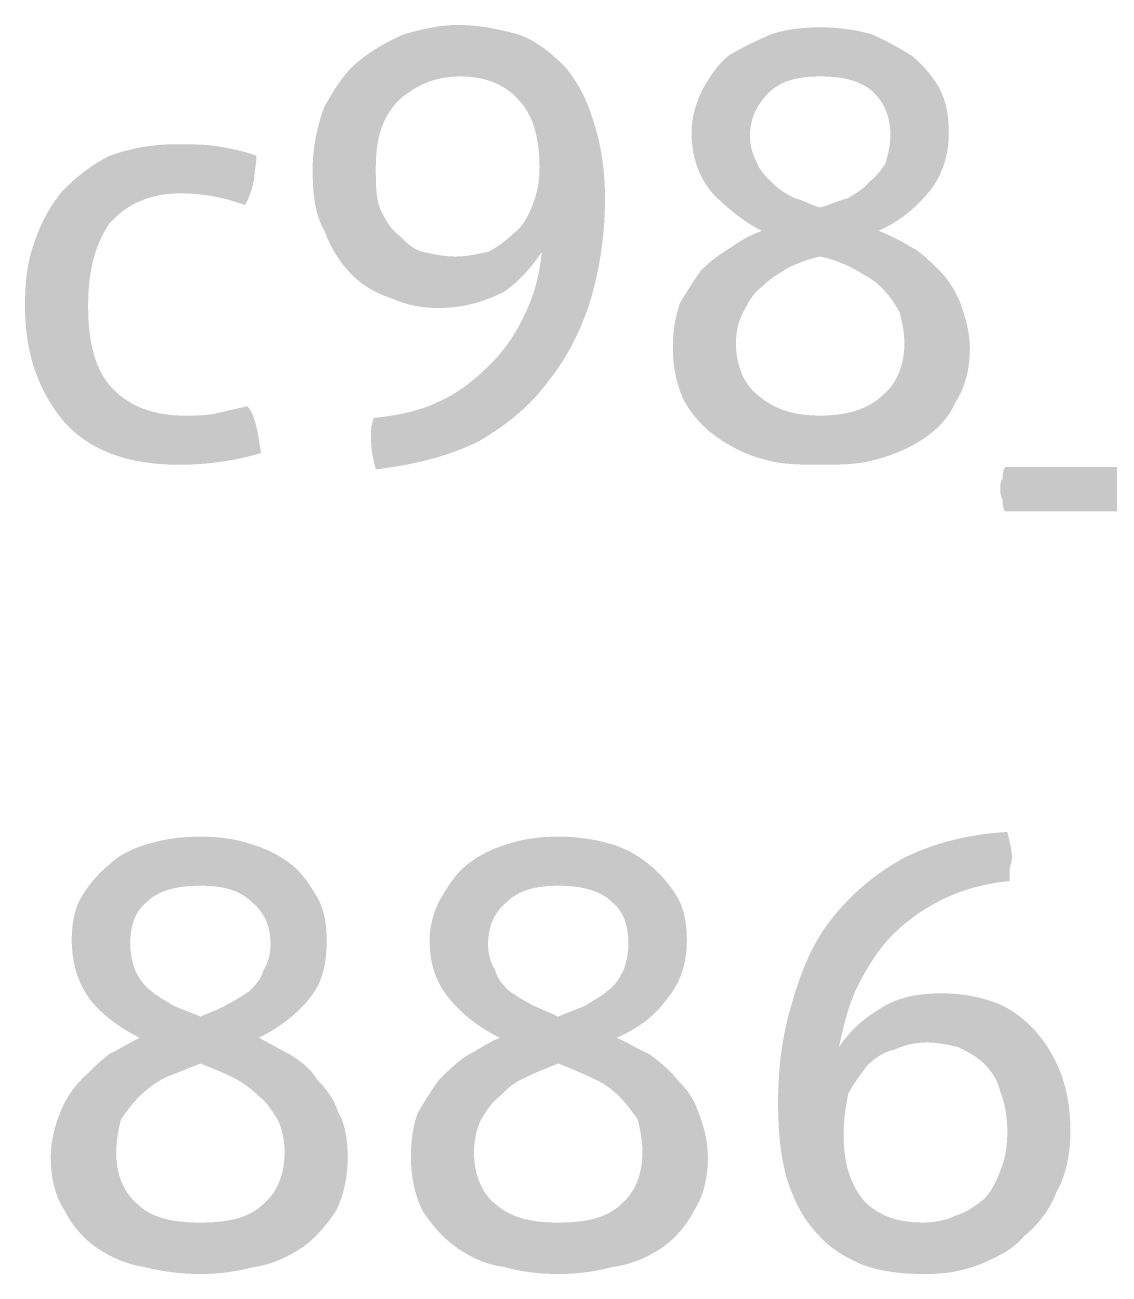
# Model space of a CAD drawing. Header units: millimetres. Extents: x 50 to 239, y 17 to 185.
# Drawn here: x 145.37 to 153.04, y 29.15 to 37.99 of the extents above; entities that cross this region are included whole.
import ezdxf

# ---------------------------------------------------------------- set-up
doc = ezdxf.new("R2010")
doc.units = ezdxf.units.MM
doc.header["$MEASUREMENT"] = 0
doc.layers.get('0').update_dxf_attribs({"linetype": 'CONTINUOUS'})

msp = doc.modelspace()

# ---------------------------------------------------------------- hatches: boundary and pattern name
at = {"true_color": 0x000007}
h = msp.add_hatch(color=0, dxfattribs=at)
edge = h.paths.add_edge_path()
edge.add_spline(control_points=[(149.4732, 36.7615), (149.4732, 36.5133), (149.4401, 36.2817), (149.3739, 36.05), (149.3739, 36.05), (149.3077, 35.8349), (149.2084, 35.6363), (149.0761, 35.4708), (149.0761, 35.4708), (148.9437, 35.2888), (148.7782, 35.1564), (148.5796, 35.0406), (148.5796, 35.0406), (148.3811, 34.9413), (148.1329, 34.8751), (147.8516, 34.842), (147.8516, 34.842), (147.835, 34.9082), (147.8185, 34.9744), (147.8185, 35.0406), (147.8185, 35.0406), (147.8185, 35.0737), (147.8185, 35.0903), (147.8185, 35.1233), (147.8185, 35.1233), (147.8185, 35.1564), (147.835, 35.1895), (147.835, 35.2061), (147.835, 35.2061), (148.0005, 35.2226), (148.166, 35.2557), (148.2983, 35.3219), (148.2983, 35.3219), (148.4473, 35.3881), (148.5631, 35.4874), (148.6624, 35.5867), (148.6624, 35.5867), (148.7617, 35.686), (148.8444, 35.8018), (148.9106, 35.9507), (148.9106, 35.9507), (148.9768, 36.0831), (149.0099, 36.232), (149.0264, 36.381), (149.0264, 36.381), (148.9602, 36.2817), (148.8775, 36.1824), (148.7617, 36.0996), (148.7617, 36.0996), (148.6293, 36.0335), (148.4804, 35.9838), (148.2983, 35.9838), (148.2983, 35.9838), (148.1825, 35.9838), (148.0832, 36.0004), (147.9674, 36.05), (147.9674, 36.05), (147.8681, 36.0831), (147.7688, 36.1327), (147.6861, 36.2155), (147.6861, 36.2155), (147.6033, 36.2982), (147.5372, 36.3975), (147.4875, 36.5299), (147.4875, 36.5299), (147.4213, 36.6457), (147.4048, 36.7946), (147.4048, 36.9601), (147.4048, 36.9601), (147.4048, 37.1256), (147.4379, 37.2745), (147.4875, 37.4069), (147.4875, 37.4069), (147.5537, 37.5227), (147.6199, 37.6386), (147.7192, 37.7213), (147.7192, 37.7213), (147.8185, 37.804), (147.9343, 37.8702), (148.0501, 37.9199), (148.0501, 37.9199), (148.166, 37.953), (148.2983, 37.9861), (148.4307, 37.9861), (148.4307, 37.9861), (148.5962, 37.9861), (148.7286, 37.953), (148.8609, 37.9199), (148.8609, 37.9199), (148.9933, 37.8702), (149.0926, 37.7875), (149.1919, 37.6882), (149.1919, 37.6882), (149.2746, 37.5889), (149.3408, 37.4731), (149.3905, 37.3076), (149.3905, 37.3076), (149.4401, 37.1587), (149.4732, 36.9767), (149.4732, 36.7615)], knot_values=[0, 0, 0, 0, 0.01, 0.01, 0.01, 0.01, 0.02, 0.02, 0.02, 0.02, 0.03, 0.03, 0.03, 0.03, 0.04, 0.04, 0.04, 0.04, 0.05, 0.05, 0.05, 0.05, 0.06, 0.06, 0.06, 0.06, 0.07, 0.07, 0.07, 0.07, 0.08, 0.08, 0.08, 0.08, 0.09, 0.09, 0.09, 0.09, 0.1, 0.1, 0.1, 0.1, 0.11, 0.11, 0.11, 0.11, 0.12, 0.12, 0.12, 0.12, 0.13, 0.13, 0.13, 0.13, 0.14, 0.14, 0.14, 0.14, 0.15, 0.15, 0.15, 0.15, 0.16, 0.16, 0.16, 0.16, 0.17, 0.17, 0.17, 0.17, 0.18, 0.18, 0.18, 0.18, 0.19, 0.19, 0.19, 0.19, 0.2, 0.2, 0.2, 0.2, 0.21, 0.21, 0.21, 0.21, 0.22, 0.22, 0.22, 0.22, 0.23, 0.23, 0.23, 0.23, 0.24, 0.24, 0.24, 0.24, 1, 1, 1, 1], degree=3, periodic=0)
edge = h.paths.add_edge_path()
edge.add_spline(control_points=[(148.4142, 36.3479), (148.4969, 36.3479), (148.5631, 36.3644), (148.6458, 36.381), (148.6458, 36.381), (148.712, 36.4141), (148.7782, 36.4637), (148.8279, 36.5133), (148.8279, 36.5133), (148.894, 36.563), (148.9271, 36.6292), (148.9602, 36.7119), (148.9602, 36.7119), (148.9933, 36.7946), (149.0099, 36.8774), (149.0099, 36.9767), (149.0099, 36.9767), (149.0099, 37.1918), (148.9602, 37.3573), (148.8609, 37.4565), (148.8609, 37.4565), (148.7617, 37.5724), (148.6127, 37.622), (148.4473, 37.622), (148.4473, 37.622), (148.2652, 37.622), (148.1329, 37.5558), (148.017, 37.4565), (148.017, 37.4565), (147.9012, 37.3407), (147.8516, 37.1918), (147.8516, 36.9767), (147.8516, 36.9767), (147.8516, 36.8608), (147.8516, 36.7615), (147.8846, 36.6788), (147.8846, 36.6788), (147.9177, 36.6126), (147.9508, 36.5464), (148.017, 36.4968), (148.017, 36.4968), (148.0667, 36.4471), (148.1163, 36.3975), (148.1825, 36.381), (148.1825, 36.381), (148.2652, 36.3644), (148.3314, 36.3479), (148.4142, 36.3479)], knot_values=[0, 0, 0, 0, 0.020833, 0.020833, 0.020833, 0.020833, 0.041667, 0.041667, 0.041667, 0.041667, 0.0625, 0.0625, 0.0625, 0.0625, 0.083333, 0.083333, 0.083333, 0.083333, 0.104167, 0.104167, 0.104167, 0.104167, 0.125, 0.125, 0.125, 0.125, 0.145833, 0.145833, 0.145833, 0.145833, 0.166667, 0.166667, 0.166667, 0.166667, 0.1875, 0.1875, 0.1875, 0.1875, 0.208333, 0.208333, 0.208333, 0.208333, 0.229167, 0.229167, 0.229167, 0.229167, 1, 1, 1, 1], degree=3, periodic=0)
h = msp.add_hatch(color=0, dxfattribs=at)
edge = h.paths.add_edge_path()
edge.add_spline(control_points=[(151.4093, 36.5299), (151.492, 36.4968), (151.5582, 36.4637), (151.6409, 36.4141), (151.6409, 36.4141), (151.7071, 36.381), (151.7733, 36.3148), (151.8395, 36.2486), (151.8395, 36.2486), (151.9057, 36.1824), (151.9553, 36.0996), (151.9884, 36.0169), (151.9884, 36.0169), (152.0215, 35.9176), (152.0546, 35.8183), (152.0546, 35.7025), (152.0546, 35.7025), (152.0546, 35.5536), (152.0215, 35.4212), (151.9553, 35.3219), (151.9553, 35.3219), (151.9057, 35.2061), (151.8229, 35.1233), (151.7237, 35.0572), (151.7237, 35.0572), (151.6244, 34.991), (151.5085, 34.9413), (151.3762, 34.9082), (151.3762, 34.9082), (151.2603, 34.8751), (151.128, 34.8751), (150.9956, 34.8751), (150.9956, 34.8751), (150.8632, 34.8751), (150.7308, 34.8751), (150.615, 34.9082), (150.615, 34.9082), (150.4826, 34.9413), (150.3833, 34.991), (150.284, 35.0572), (150.284, 35.0572), (150.1847, 35.1233), (150.102, 35.2061), (150.0358, 35.3219), (150.0358, 35.3219), (149.9862, 35.4212), (149.9531, 35.5536), (149.9531, 35.7025), (149.9531, 35.7025), (149.9531, 35.8183), (149.9696, 35.9176), (150.0027, 36.0169), (150.0027, 36.0169), (150.0524, 36.0996), (150.102, 36.1824), (150.1517, 36.2486), (150.1517, 36.2486), (150.2178, 36.3148), (150.284, 36.3644), (150.3668, 36.4141), (150.3668, 36.4141), (150.433, 36.4637), (150.4991, 36.4968), (150.5819, 36.5299), (150.5819, 36.5299), (150.4495, 36.5961), (150.3337, 36.6954), (150.2344, 36.7946), (150.2344, 36.7946), (150.1351, 36.9105), (150.0855, 37.0594), (150.0855, 37.2249), (150.0855, 37.2249), (150.0855, 37.3407), (150.1186, 37.44), (150.1682, 37.5393), (150.1682, 37.5393), (150.2178, 37.622), (150.2675, 37.7048), (150.3502, 37.7709), (150.3502, 37.7709), (150.433, 37.8206), (150.5322, 37.8702), (150.6481, 37.9199), (150.6481, 37.9199), (150.7474, 37.953), (150.8632, 37.9695), (150.9956, 37.9695), (150.9956, 37.9695), (151.128, 37.9695), (151.2438, 37.953), (151.3596, 37.9199), (151.3596, 37.9199), (151.4754, 37.8702), (151.5582, 37.8206), (151.6409, 37.7709), (151.6409, 37.7709), (151.7237, 37.7048), (151.7898, 37.622), (151.8395, 37.5393), (151.8395, 37.5393), (151.8891, 37.44), (151.9057, 37.3407), (151.9057, 37.2249), (151.9057, 37.2249), (151.9057, 37.0594), (151.856, 36.9105), (151.7568, 36.7946), (151.7568, 36.7946), (151.674, 36.6954), (151.5582, 36.5961), (151.4093, 36.5299)], knot_values=[0, 0, 0, 0, 0.008929, 0.008929, 0.008929, 0.008929, 0.017857, 0.017857, 0.017857, 0.017857, 0.026786, 0.026786, 0.026786, 0.026786, 0.035714, 0.035714, 0.035714, 0.035714, 0.044643, 0.044643, 0.044643, 0.044643, 0.053571, 0.053571, 0.053571, 0.053571, 0.0625, 0.0625, 0.0625, 0.0625, 0.071429, 0.071429, 0.071429, 0.071429, 0.080357, 0.080357, 0.080357, 0.080357, 0.089286, 0.089286, 0.089286, 0.089286, 0.098214, 0.098214, 0.098214, 0.098214, 0.107143, 0.107143, 0.107143, 0.107143, 0.116071, 0.116071, 0.116071, 0.116071, 0.125, 0.125, 0.125, 0.125, 0.133929, 0.133929, 0.133929, 0.133929, 0.142857, 0.142857, 0.142857, 0.142857, 0.151786, 0.151786, 0.151786, 0.151786, 0.160714, 0.160714, 0.160714, 0.160714, 0.169643, 0.169643, 0.169643, 0.169643, 0.178571, 0.178571, 0.178571, 0.178571, 0.1875, 0.1875, 0.1875, 0.1875, 0.196429, 0.196429, 0.196429, 0.196429, 0.205357, 0.205357, 0.205357, 0.205357, 0.214286, 0.214286, 0.214286, 0.214286, 0.223214, 0.223214, 0.223214, 0.223214, 0.232143, 0.232143, 0.232143, 0.232143, 0.241071, 0.241071, 0.241071, 0.241071, 1, 1, 1, 1], degree=3, periodic=0)
edge = h.paths.add_edge_path()
edge.add_spline(control_points=[(150.9956, 36.3479), (150.9128, 36.3313), (150.8301, 36.2982), (150.7639, 36.2651), (150.7639, 36.2651), (150.6812, 36.2155), (150.6315, 36.1824), (150.5819, 36.1327), (150.5819, 36.1327), (150.5157, 36.0831), (150.4826, 36.0169), (150.4495, 35.9507), (150.4495, 35.9507), (150.4164, 35.8845), (150.3999, 35.8183), (150.3999, 35.7356), (150.3999, 35.7356), (150.3999, 35.5867), (150.4495, 35.4543), (150.5488, 35.3716), (150.5488, 35.3716), (150.6646, 35.2723), (150.797, 35.2226), (150.9956, 35.2226), (150.9956, 35.2226), (151.1941, 35.2226), (151.3431, 35.2723), (151.4424, 35.3716), (151.4424, 35.3716), (151.5416, 35.4543), (151.5913, 35.5867), (151.5913, 35.7356), (151.5913, 35.7356), (151.5913, 35.8183), (151.5747, 35.8845), (151.5582, 35.9507), (151.5582, 35.9507), (151.5251, 36.0169), (151.4754, 36.0831), (151.4258, 36.1327), (151.4258, 36.1327), (151.3762, 36.1824), (151.31, 36.2155), (151.2272, 36.2651), (151.2272, 36.2651), (151.161, 36.2982), (151.0783, 36.3313), (150.9956, 36.3479)], knot_values=[0, 0, 0, 0, 0.020833, 0.020833, 0.020833, 0.020833, 0.041667, 0.041667, 0.041667, 0.041667, 0.0625, 0.0625, 0.0625, 0.0625, 0.083333, 0.083333, 0.083333, 0.083333, 0.104167, 0.104167, 0.104167, 0.104167, 0.125, 0.125, 0.125, 0.125, 0.145833, 0.145833, 0.145833, 0.145833, 0.166667, 0.166667, 0.166667, 0.166667, 0.1875, 0.1875, 0.1875, 0.1875, 0.208333, 0.208333, 0.208333, 0.208333, 0.229167, 0.229167, 0.229167, 0.229167, 1, 1, 1, 1], degree=3, periodic=0)
edge = h.paths.add_edge_path()
edge.add_spline(control_points=[(150.9956, 36.6954), (151.0618, 36.7119), (151.128, 36.745), (151.1941, 36.7615), (151.1941, 36.7615), (151.2438, 36.7946), (151.31, 36.8277), (151.3431, 36.8774), (151.3431, 36.8774), (151.3927, 36.9105), (151.4258, 36.9601), (151.4589, 37.0098), (151.4589, 37.0098), (151.4754, 37.0759), (151.492, 37.1256), (151.492, 37.2083), (151.492, 37.2083), (151.492, 37.3242), (151.4589, 37.4234), (151.3762, 37.5062), (151.3762, 37.5062), (151.2934, 37.5889), (151.161, 37.622), (150.9956, 37.622), (150.9956, 37.622), (150.8301, 37.622), (150.7143, 37.5889), (150.6315, 37.5062), (150.6315, 37.5062), (150.5488, 37.4234), (150.4991, 37.3242), (150.4991, 37.2083), (150.4991, 37.2083), (150.4991, 37.1256), (150.5157, 37.0759), (150.5488, 37.0098), (150.5488, 37.0098), (150.5653, 36.9601), (150.615, 36.9105), (150.6481, 36.8774), (150.6481, 36.8774), (150.6977, 36.8277), (150.7474, 36.7946), (150.8135, 36.7615), (150.8135, 36.7615), (150.8797, 36.745), (150.9294, 36.7119), (150.9956, 36.6954)], knot_values=[0, 0, 0, 0, 0.020833, 0.020833, 0.020833, 0.020833, 0.041667, 0.041667, 0.041667, 0.041667, 0.0625, 0.0625, 0.0625, 0.0625, 0.083333, 0.083333, 0.083333, 0.083333, 0.104167, 0.104167, 0.104167, 0.104167, 0.125, 0.125, 0.125, 0.125, 0.145833, 0.145833, 0.145833, 0.145833, 0.166667, 0.166667, 0.166667, 0.166667, 0.1875, 0.1875, 0.1875, 0.1875, 0.208333, 0.208333, 0.208333, 0.208333, 0.229167, 0.229167, 0.229167, 0.229167, 1, 1, 1, 1], degree=3, periodic=0)
h = msp.add_hatch(color=0, dxfattribs=at)
edge = h.paths.add_edge_path()
edge.add_spline(control_points=[(146.9414, 35.2888), (146.9745, 35.2557), (146.9911, 35.2061), (147.0076, 35.1399), (147.0076, 35.1399), (147.0242, 35.0903), (147.0242, 35.0241), (147.0407, 34.9579), (147.0407, 34.9579), (146.8753, 34.9082), (146.6767, 34.8751), (146.4616, 34.8751), (146.4616, 34.8751), (146.0975, 34.8751), (145.8328, 34.9744), (145.6507, 35.173), (145.6507, 35.173), (145.4687, 35.3881), (145.3694, 35.6529), (145.3694, 36.0004), (145.3694, 36.0004), (145.3694, 36.1658), (145.386, 36.3148), (145.4356, 36.4471), (145.4356, 36.4471), (145.4853, 36.5961), (145.5515, 36.7119), (145.6342, 36.8112), (145.6342, 36.8112), (145.7335, 36.9105), (145.8328, 36.9932), (145.9651, 37.0594), (145.9651, 37.0594), (146.0975, 37.109), (146.263, 37.1421), (146.4285, 37.1421), (146.4285, 37.1421), (146.5443, 37.1421), (146.6601, 37.1421), (146.7429, 37.1256), (146.7429, 37.1256), (146.8422, 37.109), (146.9249, 37.0925), (147.0076, 37.0594), (147.0076, 37.0594), (147.0076, 37.0098), (146.9911, 36.9436), (146.9911, 36.8939), (146.9911, 36.8939), (146.9745, 36.8277), (146.958, 36.7615), (146.9249, 36.7119), (146.9249, 36.7119), (146.7925, 36.7615), (146.6436, 36.7946), (146.4616, 36.7946), (146.4616, 36.7946), (146.2465, 36.7946), (146.081, 36.7119), (145.9651, 36.5795), (145.9651, 36.5795), (145.8659, 36.4306), (145.8162, 36.2486), (145.8162, 36.0004), (145.8162, 36.0004), (145.8162, 35.7356), (145.8659, 35.537), (145.9982, 35.4047), (145.9982, 35.4047), (146.1141, 35.2888), (146.2795, 35.2226), (146.4947, 35.2226), (146.4947, 35.2226), (146.5774, 35.2226), (146.6601, 35.2226), (146.7263, 35.2392), (146.7263, 35.2392), (146.7925, 35.2557), (146.8753, 35.2723), (146.9414, 35.2888)], knot_values=[0, 0, 0, 0, 0.0125, 0.0125, 0.0125, 0.0125, 0.025, 0.025, 0.025, 0.025, 0.0375, 0.0375, 0.0375, 0.0375, 0.05, 0.05, 0.05, 0.05, 0.0625, 0.0625, 0.0625, 0.0625, 0.075, 0.075, 0.075, 0.075, 0.0875, 0.0875, 0.0875, 0.0875, 0.1, 0.1, 0.1, 0.1, 0.1125, 0.1125, 0.1125, 0.1125, 0.125, 0.125, 0.125, 0.125, 0.1375, 0.1375, 0.1375, 0.1375, 0.15, 0.15, 0.15, 0.15, 0.1625, 0.1625, 0.1625, 0.1625, 0.175, 0.175, 0.175, 0.175, 0.1875, 0.1875, 0.1875, 0.1875, 0.2, 0.2, 0.2, 0.2, 0.2125, 0.2125, 0.2125, 0.2125, 0.225, 0.225, 0.225, 0.225, 0.2375, 0.2375, 0.2375, 0.2375, 1, 1, 1, 1], degree=3, periodic=0)
h = msp.add_hatch(color=0, dxfattribs=at)
edge = h.paths.add_edge_path()
edge.add_spline(control_points=[(154.3878, 34.8586), (154.4043, 34.8089), (154.4043, 34.7593), (154.4043, 34.6931), (154.4043, 34.6931), (154.4043, 34.6435), (154.4043, 34.5938), (154.3878, 34.5442)], knot_values=[0, 0, 0, 0, 0.125, 0.125, 0.125, 0.125, 1, 1, 1, 1], degree=3, periodic=0)
edge.add_line((154.3878, 34.5442), (152.3028, 34.5442))
edge.add_spline(control_points=[(152.3028, 34.5442), (152.2863, 34.5773), (152.2863, 34.5938), (152.2863, 34.6269), (152.2863, 34.6269), (152.2697, 34.66), (152.2697, 34.6766), (152.2697, 34.7097), (152.2697, 34.7097), (152.2697, 34.7262), (152.2697, 34.7593), (152.2863, 34.7759), (152.2863, 34.7759), (152.2863, 34.8089), (152.2863, 34.8255), (152.3028, 34.8586)], knot_values=[0, 0, 0, 0, 0.0625, 0.0625, 0.0625, 0.0625, 0.125, 0.125, 0.125, 0.125, 0.1875, 0.1875, 0.1875, 0.1875, 1, 1, 1, 1], degree=3, periodic=0)
edge.add_line((152.3028, 34.8586), (154.3878, 34.8586))
h = msp.add_hatch(color=0, dxfattribs=at)
edge = h.paths.add_edge_path()
edge.add_spline(control_points=[(150.6977, 30.3742), (150.6977, 30.6224), (150.7308, 30.8541), (150.797, 31.0692), (150.797, 31.0692), (150.8632, 31.3009), (150.9459, 31.4995), (151.0783, 31.6649), (151.0783, 31.6649), (151.2107, 31.8304), (151.3762, 31.9793), (151.5913, 32.0952), (151.5913, 32.0952), (151.7898, 32.1944), (152.0381, 32.2606), (152.3194, 32.2772), (152.3194, 32.2772), (152.3359, 32.211), (152.3525, 32.1448), (152.3525, 32.0952), (152.3525, 32.0952), (152.3525, 32.0621), (152.3359, 32.029), (152.3359, 32.0124), (152.3359, 32.0124), (152.3359, 31.9793), (152.3359, 31.9462), (152.3359, 31.9297), (152.3359, 31.9297), (152.1539, 31.9131), (151.9884, 31.8635), (151.856, 31.7973), (151.856, 31.7973), (151.7237, 31.7311), (151.6078, 31.6484), (151.5085, 31.5491), (151.5085, 31.5491), (151.4093, 31.4498), (151.3265, 31.3174), (151.2603, 31.1851), (151.2603, 31.1851), (151.1941, 31.0527), (151.161, 30.9037), (151.128, 30.7548), (151.128, 30.7548), (151.1941, 30.8541), (151.2934, 30.9534), (151.4093, 31.0196), (151.4093, 31.0196), (151.5251, 31.1023), (151.674, 31.1354), (151.856, 31.1354), (151.856, 31.1354), (151.9719, 31.1354), (152.0877, 31.1189), (152.187, 31.0858), (152.187, 31.0858), (152.3028, 31.0527), (152.4021, 30.9865), (152.4848, 30.9037), (152.4848, 30.9037), (152.5676, 30.821), (152.6338, 30.7217), (152.6834, 30.6059), (152.6834, 30.6059), (152.7331, 30.4901), (152.7661, 30.3411), (152.7661, 30.1591), (152.7661, 30.1591), (152.7661, 29.9936), (152.7331, 29.8447), (152.6669, 29.7289), (152.6669, 29.7289), (152.6172, 29.5965), (152.5345, 29.4972), (152.4352, 29.4145), (152.4352, 29.4145), (152.3525, 29.3152), (152.2366, 29.2655), (152.1208, 29.2159), (152.1208, 29.2159), (151.9884, 29.1663), (151.8726, 29.1497), (151.7402, 29.1497), (151.7402, 29.1497), (151.5747, 29.1497), (151.4258, 29.1663), (151.2934, 29.2159), (151.2934, 29.2159), (151.1776, 29.2655), (151.0618, 29.3317), (150.979, 29.431), (150.979, 29.431), (150.8797, 29.5303), (150.8135, 29.6627), (150.7639, 29.8116), (150.7639, 29.8116), (150.7143, 29.9771), (150.6977, 30.1591), (150.6977, 30.3742)], knot_values=[0, 0, 0, 0, 0.01, 0.01, 0.01, 0.01, 0.02, 0.02, 0.02, 0.02, 0.03, 0.03, 0.03, 0.03, 0.04, 0.04, 0.04, 0.04, 0.05, 0.05, 0.05, 0.05, 0.06, 0.06, 0.06, 0.06, 0.07, 0.07, 0.07, 0.07, 0.08, 0.08, 0.08, 0.08, 0.09, 0.09, 0.09, 0.09, 0.1, 0.1, 0.1, 0.1, 0.11, 0.11, 0.11, 0.11, 0.12, 0.12, 0.12, 0.12, 0.13, 0.13, 0.13, 0.13, 0.14, 0.14, 0.14, 0.14, 0.15, 0.15, 0.15, 0.15, 0.16, 0.16, 0.16, 0.16, 0.17, 0.17, 0.17, 0.17, 0.18, 0.18, 0.18, 0.18, 0.19, 0.19, 0.19, 0.19, 0.2, 0.2, 0.2, 0.2, 0.21, 0.21, 0.21, 0.21, 0.22, 0.22, 0.22, 0.22, 0.23, 0.23, 0.23, 0.23, 0.24, 0.24, 0.24, 0.24, 1, 1, 1, 1], degree=3, periodic=0)
edge = h.paths.add_edge_path()
edge.add_spline(control_points=[(151.7568, 30.7879), (151.674, 30.7879), (151.5913, 30.7714), (151.5251, 30.7383), (151.5251, 30.7383), (151.4424, 30.7217), (151.3762, 30.6721), (151.3265, 30.6224), (151.3265, 30.6224), (151.2769, 30.5562), (151.2272, 30.4901), (151.1941, 30.4239), (151.1941, 30.4239), (151.1776, 30.3411), (151.161, 30.2418), (151.161, 30.1426), (151.161, 30.1426), (151.161, 29.9274), (151.2107, 29.7785), (151.31, 29.6627), (151.31, 29.6627), (151.4093, 29.5634), (151.5416, 29.5138), (151.7237, 29.5138), (151.7237, 29.5138), (151.8064, 29.5138), (151.8891, 29.5303), (151.9553, 29.5634), (151.9553, 29.5634), (152.0215, 29.5799), (152.0877, 29.6296), (152.1539, 29.6792), (152.1539, 29.6792), (152.2035, 29.7289), (152.2366, 29.7951), (152.2697, 29.8778), (152.2697, 29.8778), (152.3028, 29.9605), (152.3194, 30.0433), (152.3194, 30.1591), (152.3194, 30.1591), (152.3194, 30.2584), (152.3028, 30.3577), (152.2697, 30.4404), (152.2697, 30.4404), (152.2532, 30.5232), (152.2035, 30.5893), (152.1539, 30.639), (152.1539, 30.639), (152.1043, 30.6886), (152.0381, 30.7217), (151.9719, 30.7548), (151.9719, 30.7548), (151.9057, 30.7714), (151.8229, 30.7879), (151.7568, 30.7879)], knot_values=[0, 0, 0, 0, 0.017857, 0.017857, 0.017857, 0.017857, 0.035714, 0.035714, 0.035714, 0.035714, 0.053571, 0.053571, 0.053571, 0.053571, 0.071429, 0.071429, 0.071429, 0.071429, 0.089286, 0.089286, 0.089286, 0.089286, 0.107143, 0.107143, 0.107143, 0.107143, 0.125, 0.125, 0.125, 0.125, 0.142857, 0.142857, 0.142857, 0.142857, 0.160714, 0.160714, 0.160714, 0.160714, 0.178571, 0.178571, 0.178571, 0.178571, 0.196429, 0.196429, 0.196429, 0.196429, 0.214286, 0.214286, 0.214286, 0.214286, 0.232143, 0.232143, 0.232143, 0.232143, 1, 1, 1, 1], degree=3, periodic=0)
h = msp.add_hatch(color=0, dxfattribs=at)
edge = h.paths.add_edge_path()
edge.add_spline(control_points=[(147.0242, 30.821), (147.0904, 30.7879), (147.1731, 30.7383), (147.2393, 30.7052), (147.2393, 30.7052), (147.322, 30.6555), (147.3882, 30.6059), (147.4379, 30.5232), (147.4379, 30.5232), (147.5041, 30.457), (147.5537, 30.3908), (147.5868, 30.2915), (147.5868, 30.2915), (147.6364, 30.2088), (147.653, 30.0929), (147.653, 29.9771), (147.653, 29.9771), (147.653, 29.8282), (147.6199, 29.6958), (147.5702, 29.5965), (147.5702, 29.5965), (147.5041, 29.4972), (147.4213, 29.3979), (147.322, 29.3317), (147.322, 29.3317), (147.2228, 29.2655), (147.1069, 29.2159), (146.9911, 29.1994), (146.9911, 29.1994), (146.8587, 29.1663), (146.7429, 29.1497), (146.6105, 29.1497), (146.6105, 29.1497), (146.4781, 29.1497), (146.3457, 29.1663), (146.2134, 29.1994), (146.2134, 29.1994), (146.0975, 29.2159), (145.9817, 29.2655), (145.8824, 29.3317), (145.8824, 29.3317), (145.7831, 29.3979), (145.7004, 29.4972), (145.6507, 29.5965), (145.6507, 29.5965), (145.5846, 29.6958), (145.5515, 29.8282), (145.5515, 29.9771), (145.5515, 29.9771), (145.5515, 30.0929), (145.5846, 30.2088), (145.6176, 30.2915), (145.6176, 30.2915), (145.6507, 30.3742), (145.7004, 30.457), (145.7666, 30.5232), (145.7666, 30.5232), (145.8328, 30.5893), (145.899, 30.6555), (145.9651, 30.7052), (145.9651, 30.7052), (146.0313, 30.7383), (146.1141, 30.7879), (146.1803, 30.821), (146.1803, 30.821), (146.0479, 30.8872), (145.932, 30.9699), (145.8328, 31.0858), (145.8328, 31.0858), (145.75, 31.2016), (145.7004, 31.334), (145.7004, 31.516), (145.7004, 31.516), (145.7004, 31.6153), (145.7169, 31.7311), (145.7666, 31.8139), (145.7666, 31.8139), (145.8162, 31.8966), (145.8824, 31.9793), (145.9651, 32.0455), (145.9651, 32.0455), (146.0313, 32.1117), (146.1306, 32.1614), (146.2465, 32.1944), (146.2465, 32.1944), (146.3623, 32.2275), (146.4781, 32.2441), (146.6105, 32.2441), (146.6105, 32.2441), (146.7429, 32.2441), (146.8587, 32.2275), (146.958, 32.1944), (146.958, 32.1944), (147.0738, 32.1614), (147.1731, 32.1117), (147.2558, 32.0455), (147.2558, 32.0455), (147.3386, 31.9793), (147.3882, 31.8966), (147.4379, 31.8139), (147.4379, 31.8139), (147.4875, 31.7311), (147.5041, 31.6153), (147.5041, 31.516), (147.5041, 31.516), (147.5041, 31.334), (147.471, 31.2016), (147.3717, 31.0858), (147.3717, 31.0858), (147.2724, 30.9699), (147.1566, 30.8872), (147.0242, 30.821)], knot_values=[0, 0, 0, 0, 0.008929, 0.008929, 0.008929, 0.008929, 0.017857, 0.017857, 0.017857, 0.017857, 0.026786, 0.026786, 0.026786, 0.026786, 0.035714, 0.035714, 0.035714, 0.035714, 0.044643, 0.044643, 0.044643, 0.044643, 0.053571, 0.053571, 0.053571, 0.053571, 0.0625, 0.0625, 0.0625, 0.0625, 0.071429, 0.071429, 0.071429, 0.071429, 0.080357, 0.080357, 0.080357, 0.080357, 0.089286, 0.089286, 0.089286, 0.089286, 0.098214, 0.098214, 0.098214, 0.098214, 0.107143, 0.107143, 0.107143, 0.107143, 0.116071, 0.116071, 0.116071, 0.116071, 0.125, 0.125, 0.125, 0.125, 0.133929, 0.133929, 0.133929, 0.133929, 0.142857, 0.142857, 0.142857, 0.142857, 0.151786, 0.151786, 0.151786, 0.151786, 0.160714, 0.160714, 0.160714, 0.160714, 0.169643, 0.169643, 0.169643, 0.169643, 0.178571, 0.178571, 0.178571, 0.178571, 0.1875, 0.1875, 0.1875, 0.1875, 0.196429, 0.196429, 0.196429, 0.196429, 0.205357, 0.205357, 0.205357, 0.205357, 0.214286, 0.214286, 0.214286, 0.214286, 0.223214, 0.223214, 0.223214, 0.223214, 0.232143, 0.232143, 0.232143, 0.232143, 0.241071, 0.241071, 0.241071, 0.241071, 1, 1, 1, 1], degree=3, periodic=0)
edge = h.paths.add_edge_path()
edge.add_spline(control_points=[(146.6105, 30.639), (146.5278, 30.6059), (146.445, 30.5728), (146.3623, 30.5397), (146.3623, 30.5397), (146.2961, 30.5066), (146.2299, 30.457), (146.1803, 30.4073), (146.1803, 30.4073), (146.1306, 30.3577), (146.081, 30.2915), (146.0479, 30.2418), (146.0479, 30.2418), (146.0313, 30.1757), (146.0148, 30.0929), (146.0148, 30.0102), (146.0148, 30.0102), (146.0148, 29.8613), (146.0644, 29.7289), (146.1637, 29.6461), (146.1637, 29.6461), (146.263, 29.5469), (146.4119, 29.5138), (146.6105, 29.5138), (146.6105, 29.5138), (146.8091, 29.5138), (146.958, 29.5469), (147.0573, 29.6461), (147.0573, 29.6461), (147.1566, 29.7289), (147.2062, 29.8613), (147.2062, 30.0102), (147.2062, 30.0102), (147.2062, 30.0929), (147.1897, 30.1757), (147.1566, 30.2418), (147.1566, 30.2418), (147.1235, 30.2915), (147.0904, 30.3577), (147.0242, 30.4073), (147.0242, 30.4073), (146.9745, 30.457), (146.9083, 30.5066), (146.8422, 30.5397), (146.8422, 30.5397), (146.776, 30.5728), (146.6932, 30.6059), (146.6105, 30.639)], knot_values=[0, 0, 0, 0, 0.020833, 0.020833, 0.020833, 0.020833, 0.041667, 0.041667, 0.041667, 0.041667, 0.0625, 0.0625, 0.0625, 0.0625, 0.083333, 0.083333, 0.083333, 0.083333, 0.104167, 0.104167, 0.104167, 0.104167, 0.125, 0.125, 0.125, 0.125, 0.145833, 0.145833, 0.145833, 0.145833, 0.166667, 0.166667, 0.166667, 0.166667, 0.1875, 0.1875, 0.1875, 0.1875, 0.208333, 0.208333, 0.208333, 0.208333, 0.229167, 0.229167, 0.229167, 0.229167, 1, 1, 1, 1], degree=3, periodic=0)
edge = h.paths.add_edge_path()
edge.add_spline(control_points=[(146.6105, 30.9699), (146.6767, 31.003), (146.7429, 31.0196), (146.7925, 31.0527), (146.7925, 31.0527), (146.8587, 31.0858), (146.9083, 31.1189), (146.958, 31.152), (146.958, 31.152), (146.9911, 31.1851), (147.0407, 31.2347), (147.0573, 31.3009), (147.0573, 31.3009), (147.0904, 31.3505), (147.1069, 31.4167), (147.1069, 31.4829), (147.1069, 31.4829), (147.1069, 31.6153), (147.0573, 31.7146), (146.9745, 31.7808), (146.9745, 31.7808), (146.8918, 31.8635), (146.776, 31.8966), (146.6105, 31.8966), (146.6105, 31.8966), (146.445, 31.8966), (146.3126, 31.8635), (146.2299, 31.7808), (146.2299, 31.7808), (146.1472, 31.7146), (146.1141, 31.6153), (146.1141, 31.4829), (146.1141, 31.4829), (146.1141, 31.4167), (146.1306, 31.3505), (146.1472, 31.3009), (146.1472, 31.3009), (146.1803, 31.2347), (146.2134, 31.1851), (146.263, 31.152), (146.263, 31.152), (146.2961, 31.1189), (146.3623, 31.0858), (146.4119, 31.0527), (146.4119, 31.0527), (146.4781, 31.0196), (146.5443, 31.003), (146.6105, 30.9699)], knot_values=[0, 0, 0, 0, 0.020833, 0.020833, 0.020833, 0.020833, 0.041667, 0.041667, 0.041667, 0.041667, 0.0625, 0.0625, 0.0625, 0.0625, 0.083333, 0.083333, 0.083333, 0.083333, 0.104167, 0.104167, 0.104167, 0.104167, 0.125, 0.125, 0.125, 0.125, 0.145833, 0.145833, 0.145833, 0.145833, 0.166667, 0.166667, 0.166667, 0.166667, 0.1875, 0.1875, 0.1875, 0.1875, 0.208333, 0.208333, 0.208333, 0.208333, 0.229167, 0.229167, 0.229167, 0.229167, 1, 1, 1, 1], degree=3, periodic=0)
h = msp.add_hatch(color=0, dxfattribs=at)
edge = h.paths.add_edge_path()
edge.add_spline(control_points=[(149.5559, 30.821), (149.6387, 30.7879), (149.7049, 30.7383), (149.7876, 30.7052), (149.7876, 30.7052), (149.8538, 30.6555), (149.92, 30.6059), (149.9862, 30.5232), (149.9862, 30.5232), (150.0524, 30.457), (150.102, 30.3908), (150.1351, 30.2915), (150.1351, 30.2915), (150.1682, 30.2088), (150.2013, 30.0929), (150.2013, 29.9771), (150.2013, 29.9771), (150.2013, 29.8282), (150.1682, 29.6958), (150.102, 29.5965), (150.102, 29.5965), (150.0524, 29.4972), (149.9696, 29.3979), (149.8703, 29.3317), (149.8703, 29.3317), (149.7711, 29.2655), (149.6552, 29.2159), (149.5228, 29.1994), (149.5228, 29.1994), (149.407, 29.1663), (149.2746, 29.1497), (149.1423, 29.1497), (149.1423, 29.1497), (149.0099, 29.1497), (148.8775, 29.1663), (148.7617, 29.1994), (148.7617, 29.1994), (148.6293, 29.2159), (148.53, 29.2655), (148.4307, 29.3317), (148.4307, 29.3317), (148.3314, 29.3979), (148.2487, 29.4972), (148.1825, 29.5965), (148.1825, 29.5965), (148.1329, 29.6958), (148.0998, 29.8282), (148.0998, 29.9771), (148.0998, 29.9771), (148.0998, 30.0929), (148.1163, 30.2088), (148.1494, 30.2915), (148.1494, 30.2915), (148.1991, 30.3742), (148.2487, 30.457), (148.2983, 30.5232), (148.2983, 30.5232), (148.3645, 30.5893), (148.4307, 30.6555), (148.5135, 30.7052), (148.5135, 30.7052), (148.5796, 30.7383), (148.6458, 30.7879), (148.7286, 30.821), (148.7286, 30.821), (148.5962, 30.8872), (148.4804, 30.9699), (148.3811, 31.0858), (148.3811, 31.0858), (148.2818, 31.2016), (148.2321, 31.334), (148.2321, 31.516), (148.2321, 31.516), (148.2321, 31.6153), (148.2652, 31.7311), (148.3149, 31.8139), (148.3149, 31.8139), (148.3645, 31.8966), (148.4142, 31.9793), (148.4969, 32.0455), (148.4969, 32.0455), (148.5796, 32.1117), (148.6789, 32.1614), (148.7948, 32.1944), (148.7948, 32.1944), (148.894, 32.2275), (149.0099, 32.2441), (149.1423, 32.2441), (149.1423, 32.2441), (149.2746, 32.2441), (149.3905, 32.2275), (149.5063, 32.1944), (149.5063, 32.1944), (149.6221, 32.1614), (149.7049, 32.1117), (149.7876, 32.0455), (149.7876, 32.0455), (149.8703, 31.9793), (149.9365, 31.8966), (149.9862, 31.8139), (149.9862, 31.8139), (150.0358, 31.7311), (150.0524, 31.6153), (150.0524, 31.516), (150.0524, 31.516), (150.0524, 31.334), (150.0027, 31.2016), (149.9034, 31.0858), (149.9034, 31.0858), (149.8207, 30.9699), (149.7049, 30.8872), (149.5559, 30.821)], knot_values=[0, 0, 0, 0, 0.008929, 0.008929, 0.008929, 0.008929, 0.017857, 0.017857, 0.017857, 0.017857, 0.026786, 0.026786, 0.026786, 0.026786, 0.035714, 0.035714, 0.035714, 0.035714, 0.044643, 0.044643, 0.044643, 0.044643, 0.053571, 0.053571, 0.053571, 0.053571, 0.0625, 0.0625, 0.0625, 0.0625, 0.071429, 0.071429, 0.071429, 0.071429, 0.080357, 0.080357, 0.080357, 0.080357, 0.089286, 0.089286, 0.089286, 0.089286, 0.098214, 0.098214, 0.098214, 0.098214, 0.107143, 0.107143, 0.107143, 0.107143, 0.116071, 0.116071, 0.116071, 0.116071, 0.125, 0.125, 0.125, 0.125, 0.133929, 0.133929, 0.133929, 0.133929, 0.142857, 0.142857, 0.142857, 0.142857, 0.151786, 0.151786, 0.151786, 0.151786, 0.160714, 0.160714, 0.160714, 0.160714, 0.169643, 0.169643, 0.169643, 0.169643, 0.178571, 0.178571, 0.178571, 0.178571, 0.1875, 0.1875, 0.1875, 0.1875, 0.196429, 0.196429, 0.196429, 0.196429, 0.205357, 0.205357, 0.205357, 0.205357, 0.214286, 0.214286, 0.214286, 0.214286, 0.223214, 0.223214, 0.223214, 0.223214, 0.232143, 0.232143, 0.232143, 0.232143, 0.241071, 0.241071, 0.241071, 0.241071, 1, 1, 1, 1], degree=3, periodic=0)
edge = h.paths.add_edge_path()
edge.add_spline(control_points=[(149.1423, 30.639), (149.0595, 30.6059), (148.9768, 30.5728), (148.9106, 30.5397), (148.9106, 30.5397), (148.8279, 30.5066), (148.7782, 30.457), (148.7286, 30.4073), (148.7286, 30.4073), (148.6624, 30.3577), (148.6293, 30.2915), (148.5962, 30.2418), (148.5962, 30.2418), (148.5631, 30.1757), (148.5465, 30.0929), (148.5465, 30.0102), (148.5465, 30.0102), (148.5465, 29.8613), (148.5962, 29.7289), (148.6955, 29.6461), (148.6955, 29.6461), (148.8113, 29.5469), (148.9437, 29.5138), (149.1423, 29.5138), (149.1423, 29.5138), (149.3408, 29.5138), (149.4898, 29.5469), (149.589, 29.6461), (149.589, 29.6461), (149.6883, 29.7289), (149.738, 29.8613), (149.738, 30.0102), (149.738, 30.0102), (149.738, 30.0929), (149.7214, 30.1757), (149.7049, 30.2418), (149.7049, 30.2418), (149.6718, 30.2915), (149.6221, 30.3577), (149.5725, 30.4073), (149.5725, 30.4073), (149.5228, 30.457), (149.4567, 30.5066), (149.3739, 30.5397), (149.3739, 30.5397), (149.3077, 30.5728), (149.225, 30.6059), (149.1423, 30.639)], knot_values=[0, 0, 0, 0, 0.020833, 0.020833, 0.020833, 0.020833, 0.041667, 0.041667, 0.041667, 0.041667, 0.0625, 0.0625, 0.0625, 0.0625, 0.083333, 0.083333, 0.083333, 0.083333, 0.104167, 0.104167, 0.104167, 0.104167, 0.125, 0.125, 0.125, 0.125, 0.145833, 0.145833, 0.145833, 0.145833, 0.166667, 0.166667, 0.166667, 0.166667, 0.1875, 0.1875, 0.1875, 0.1875, 0.208333, 0.208333, 0.208333, 0.208333, 0.229167, 0.229167, 0.229167, 0.229167, 1, 1, 1, 1], degree=3, periodic=0)
edge = h.paths.add_edge_path()
edge.add_spline(control_points=[(149.1423, 30.9699), (149.2084, 31.003), (149.2746, 31.0196), (149.3408, 31.0527), (149.3408, 31.0527), (149.3905, 31.0858), (149.4567, 31.1189), (149.4898, 31.152), (149.4898, 31.152), (149.5394, 31.1851), (149.5725, 31.2347), (149.6056, 31.3009), (149.6056, 31.3009), (149.6221, 31.3505), (149.6387, 31.4167), (149.6387, 31.4829), (149.6387, 31.4829), (149.6387, 31.6153), (149.6056, 31.7146), (149.5228, 31.7808), (149.5228, 31.7808), (149.4401, 31.8635), (149.3077, 31.8966), (149.1423, 31.8966), (149.1423, 31.8966), (148.9768, 31.8966), (148.8609, 31.8635), (148.7782, 31.7808), (148.7782, 31.7808), (148.6955, 31.7146), (148.6458, 31.6153), (148.6458, 31.4829), (148.6458, 31.4829), (148.6458, 31.4167), (148.6624, 31.3505), (148.6955, 31.3009), (148.6955, 31.3009), (148.712, 31.2347), (148.7617, 31.1851), (148.7948, 31.152), (148.7948, 31.152), (148.8444, 31.1189), (148.894, 31.0858), (148.9602, 31.0527), (148.9602, 31.0527), (149.0264, 31.0196), (149.0761, 31.003), (149.1423, 30.9699)], knot_values=[0, 0, 0, 0, 0.020833, 0.020833, 0.020833, 0.020833, 0.041667, 0.041667, 0.041667, 0.041667, 0.0625, 0.0625, 0.0625, 0.0625, 0.083333, 0.083333, 0.083333, 0.083333, 0.104167, 0.104167, 0.104167, 0.104167, 0.125, 0.125, 0.125, 0.125, 0.145833, 0.145833, 0.145833, 0.145833, 0.166667, 0.166667, 0.166667, 0.166667, 0.1875, 0.1875, 0.1875, 0.1875, 0.208333, 0.208333, 0.208333, 0.208333, 0.229167, 0.229167, 0.229167, 0.229167, 1, 1, 1, 1], degree=3, periodic=0)

doc.saveas('drawing.dxf')
